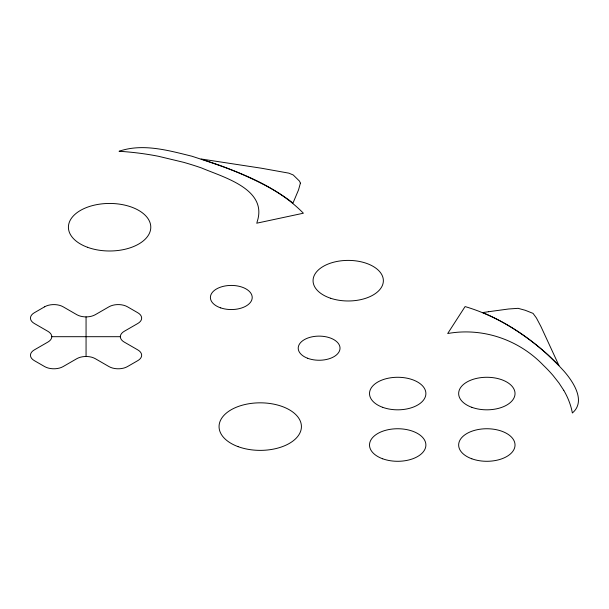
<?xml version="1.0" encoding="UTF-8"?>
<svg xmlns="http://www.w3.org/2000/svg" width="609" height="609" viewBox="0 0 609 609"><rect width="100%" height="100%" fill="white"/><g stroke="black" fill="none" stroke-linecap="round" stroke-linejoin="round"><path stroke-width="0.91" d="M256.952 222.384C268.584 189.27 223.678 177.409 201.655 168.008A236.726 136.675 0 0 0 183.591 162.314L158.31 156.254A182.472 105.349 0 0 0 119.067 151.276C142.734 143.1 168.465 150.446 191.843 156.208C231.344 169.104 273.624 182.867 303.381 213.211L256.716 223.198M51.78 336.693L120.338 336.693M563.751 390.331L558.948 382.985L553.254 375.738A236.726 136.675 0 0 0 543.388 365.301C518.883 339.67 482.701 327.246 447.699 333.526L465.086 306.578C503.27 317.86 537.176 341.695 563.82 370.972C572.955 381.371 586.437 401.179 572.361 412.986A182.472 105.349 0 0 0 563.759 390.331M86.059 316.901L86.059 356.478M300.397 183.134L298.57 189.802L292.982 203.063C276.555 190.168 257.584 181.01 238.507 172.766A350.342 202.272 0 0 0 219.575 165.29L201.16 159.002L261.421 168.221L288.856 173.154L293.241 174.981L299.514 181.147L300.397 183.134M44.632 306.799L34.287 312.775A13.086 7.559 0 0 0 34.287 323.463L47.944 331.349A13.086 7.559 0 0 1 47.944 342.037L34.287 349.924A13.086 7.559 0 0 0 34.287 360.612L44.632 366.58A13.086 7.559 0 0 0 63.138 366.58L76.803 358.693A13.086 7.559 0 0 1 95.316 358.693L108.973 366.58A13.086 7.559 0 0 0 127.487 366.58L137.832 360.612A13.086 7.559 0 0 0 137.832 349.924L124.167 342.037A13.086 7.559 0 0 1 124.167 331.349L137.832 323.463A13.086 7.559 0 0 0 137.832 312.775L127.487 306.799A13.086 7.559 0 0 0 108.973 306.799L95.316 314.686A13.086 7.559 0 0 1 76.803 314.686L63.138 306.799A13.086 7.559 0 0 0 44.632 306.799M488.563 311.717L482.671 312.577C501.565 320.463 519.051 331.433 535.144 344.032A350.342 202.272 0 0 1 548.092 354.956L558.986 365.59L540.952 326.569L536.43 317.989L533.042 313.384L525.24 310.278L518.099 308.329L508.538 308.999L488.563 311.717M330.641 298.265A35.155 20.295 0 0 0 383.365 280.688A35.155 20.295 0 0 0 330.641 263.111A35.155 20.295 0 0 0 330.641 298.265M238.089 446.641A41.184 23.774 0 0 0 301.379 427.655A41.184 23.774 0 0 0 241.255 405.503A41.184 23.774 0 0 0 238.089 446.641M382.658 458.783A28.189 16.276 0 0 0 425.866 445.659A28.189 16.276 0 0 0 384.568 430.616A28.189 16.276 0 0 0 382.658 458.783M471.8 458.783A28.189 16.276 0 0 0 515.008 445.659A28.189 16.276 0 0 0 473.711 430.616A28.189 16.276 0 0 0 471.8 458.783M471.8 407.314A28.189 16.276 0 0 0 515.008 394.19A28.189 16.276 0 0 0 473.711 379.148A28.189 16.276 0 0 0 471.8 407.314M382.658 407.314A28.189 16.276 0 0 0 425.866 394.19A28.189 16.276 0 0 0 384.568 379.148A28.189 16.276 0 0 0 382.658 407.314M307.56 358.237A20.904 12.066 0 0 0 339.982 348.942A20.904 12.066 0 0 0 309.821 337.378A20.904 12.066 0 0 0 307.56 358.237M220.702 307.888A20.904 12.066 0 0 0 252.21 297.595A20.904 12.066 0 0 0 221.021 286.984A20.904 12.066 0 0 0 220.702 307.888M87.445 247.262A41.184 23.774 0 0 0 150.743 228.276A41.184 23.774 0 0 0 90.612 206.124A41.184 23.774 0 0 0 87.445 247.262"/></g></svg>
